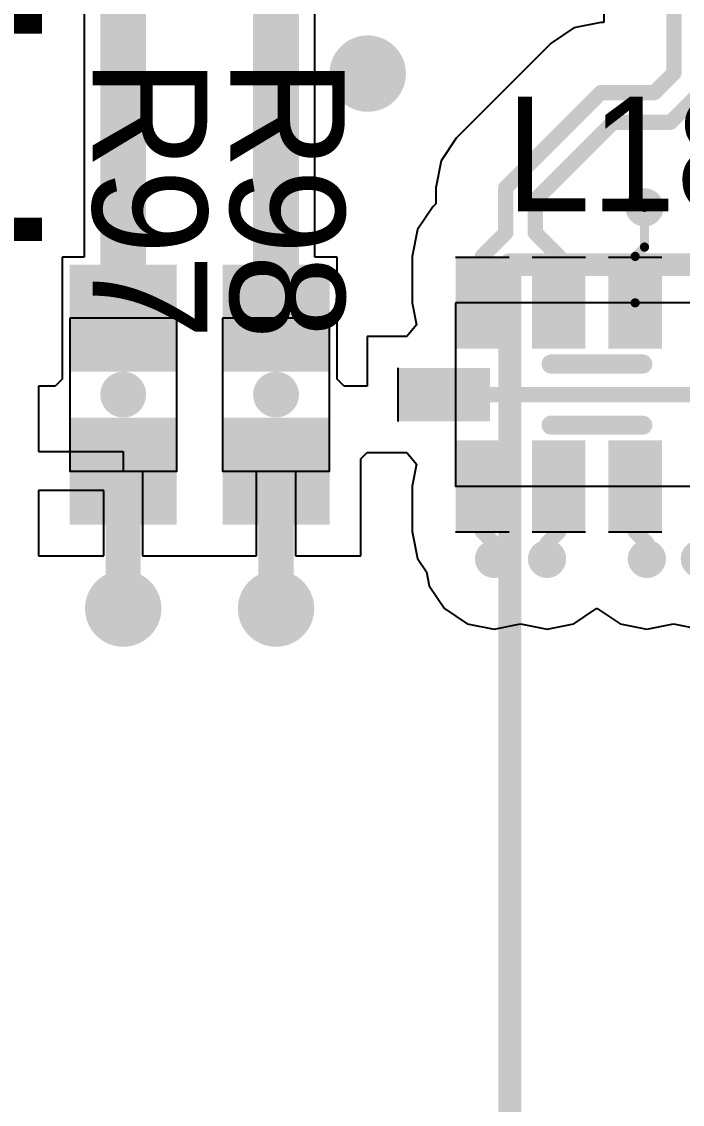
# Model space of a CAD drawing. Header units: millimetres. Extents: x 15 to 122, y 23 to 96.
# Drawn here: x 41.24 to 45.56, y 80.26 to 87.34 of the extents above; entities that cross this region are included whole.
import ezdxf

# ---------------------------------------------------------------- set-up
doc = ezdxf.new("R2010")
doc.units = ezdxf.units.MM
for name, color, linetype in [('BottomLayer', 5, 'Continuous'), ('BottomOverlay', 54, 'Continuous'), ('TopLayer', 1, 'Continuous'), ('TopOverlay', 2, 'Continuous'), ('TopPaste', 8, 'Continuous'), ('TopSolder', 216, 'Continuous'), ('Upper Modules', 80, 'Continuous')]:
    doc.layers.add(name, color=color, linetype=linetype)
doc.styles.get("Standard").update_dxf_attribs({"font": 'ARExthalf2.shx', "width": 0.1})

msp = doc.modelspace()

# ---------------------------------------------------------------- linework, layer by layer
at = {"layer": 'BottomLayer', "const_width": 0.25}
for points in [[(43.375, 87, 1), (43.625, 87, 1)], [(41.775, 83.5, 1), (42.025, 83.5, 1)], [(42.775, 83.5, 1), (43.025, 83.5, 1)]]:
    msp.add_lwpolyline(points, format="xyb", close=True, dxfattribs=at)
at = {"layer": 'BottomOverlay', "const_width": 0.15}
for points in [[(44.43, 57.55), (44.43, 85.75)], [(44.43, 85.75), (46.2, 85.75)]]:
    msp.add_lwpolyline(points, dxfattribs=at)
at = {"layer": 'BottomOverlay', "const_width": 0.075}
msp.add_lwpolyline([(44.3925, 85.75, 1), (44.4675, 85.75, 1)], format="xyb", close=True, dxfattribs=at)
msp.add_lwpolyline([(44.3925, 85.75, 1), (44.4675, 85.75, 1)], format="xyb", close=True, dxfattribs=at)
at = {"layer": 'TopLayer'}
for p, q in [((41.6451, 88), (41.6451, 85.8)), ((43.1549, 85.8), (43.1549, 87.8694)), ((45.0447, 87.7218), (45.0447, 87.3338)), ((44.8494, 87.2989), (44.7006, 87.1994)), ((45.025, 87.3338), (44.8494, 87.2989)), ((45.0447, 87.3338), (45.025, 87.3338)), ((44.7006, 87.1994), (44.0791, 86.5779)), ((44.0791, 86.5779), (43.9796, 86.4291)), ((43.9796, 86.4291), (43.9447, 86.2535)), ((43.9447, 86.2535), (43.9447, 86.1477)), ((43.9447, 86.1477), (43.9256, 86.1286)), ((43.9256, 86.1286), (43.8261, 85.9798)), ((43.8261, 85.9798), (43.7912, 85.8042)), ((41.6451, 85.8), (41.5, 85.8)), ((41.5, 85.8), (41.5, 85.0247)), ((43.3, 85.8), (43.1549, 85.8)), ((43.3, 85.0247), (43.3, 85.8)), ((43.7912, 85.8042), (43.7912, 85.5)), ((43.7912, 85.5), (43.8198, 85.3563)), ((43.8198, 85.3563), (43.7563, 85.279)), ((43.7563, 85.279), (43.496, 85.279)), ((43.496, 85.279), (43.496, 84.954)), ((41.5, 85.0247), (41.5, 85.0247)), ((41.5, 85.0247), (41.5, 85.0247)), ((41.5, 85.0247), (41.5, 85)), ((43.3, 85), (43.3, 85.0247)), ((43.3, 85.0247), (43.3, 85.0247)), ((43.3, 85.0247), (43.3, 85.0247)), ((41.454, 84.954), (41.346, 84.954)), ((41.346, 84.954), (41.346, 84.527)), ((41.5, 85), (41.454, 84.954)), ((43.346, 84.954), (43.3, 85)), ((43.4253, 84.954), (43.346, 84.954)), ((43.454, 84.954), (43.4253, 84.954)), ((43.4253, 84.954), (43.4253, 84.954)), ((43.4253, 84.954), (43.4253, 84.954)), ((43.496, 84.954), (43.454, 84.954)), ((43.496, 84.954), (43.496, 84.954)), ((41.346, 84.527), (41.9, 84.527)), ((41.9, 84.527), (41.9, 84.4)), ((43.454, 84.479), (43.496, 84.521)), ((43.496, 84.521), (43.5247, 84.521)), ((43.5247, 84.521), (43.5247, 84.521)), ((43.5247, 84.521), (43.5247, 84.521)), ((43.5247, 84.521), (43.7563, 84.521)), ((43.7563, 84.521), (43.8198, 84.4437)), ((43.454, 83.846), (43.454, 84.479)), ((43.8198, 84.4437), (43.7912, 84.3)), ((41.9, 84.4), (42.027, 84.4)), ((42.027, 84.4), (42.027, 83.846)), ((42.773, 83.846), (42.773, 84.4)), ((42.773, 84.4), (43.027, 84.4)), ((43.027, 84.4), (43.027, 83.846)), ((43.7912, 84.3), (43.7912, 84.0041)), ((41.773, 84.273), (41.346, 84.273)), ((41.346, 84.273), (41.346, 83.846)), ((41.773, 83.846), (41.773, 84.273)), ((43.7912, 84.0041), (43.8261, 83.8285)), ((41.346, 83.846), (41.773, 83.846)), ((42.027, 83.846), (42.773, 83.846)), ((43.027, 83.846), (43.454, 83.846)), ((43.8261, 83.8285), (43.8843, 83.7414)), ((43.8843, 83.7414), (43.9026, 83.6494)), ((43.9026, 83.6494), (44.0021, 83.5006)), ((44.0021, 83.5006), (44.1509, 83.4011)), ((44.8491, 83.4011), (44.9979, 83.5006)), ((44.9979, 83.5006), (45.0021, 83.5006)), ((45.0021, 83.5006), (45.1509, 83.4011)), ((44.1509, 83.4011), (44.3265, 83.3662)), ((44.3265, 83.3662), (44.5, 83.4007)), ((44.5, 83.4007), (44.6735, 83.3662)), ((44.6735, 83.3662), (44.8491, 83.4011)), ((45.1509, 83.4011), (45.3265, 83.3662)), ((45.3265, 83.3662), (45.5, 83.4007)), ((45.5, 83.4007), (45.6735, 83.3662))]:
    msp.add_line(p, q, dxfattribs=at)
for points, const_width in [([(41.9, 85.4), (41.9, 88)], 0.3), ([(42.9, 85.4), (42.9, 87.975)], 0.3), ([(45.5035, 87.0035), (45.5035, 87.8965)], 0.1), ([(45.375, 86.875), (45.5035, 87.0035)], 0.1), ([(44.4035, 86.2535), (45.025, 86.875)], 0.1), ([(45.025, 86.875), (45.375, 86.875)], 0.1), ([(45.482, 86.682), (45.6965, 86.8965)], 0.1), ([(44.5965, 86.1736), (45.1049, 86.682)], 0.1), ([(45.1049, 86.682), (45.482, 86.682)], 0.1), ([(44.4035, 85.9577), (44.4035, 86.2535)], 0.1), ([(44.5965, 85.9577), (44.5965, 86.1736)], 0.1), ([(45.311, 85.8652), (45.311, 86.125)], 0.06), ([(44.25, 85.8042), (44.4035, 85.9577)], 0.1), ([(44.5965, 85.9577), (44.75, 85.8042)], 0.1), ([(44.25, 85.5), (44.25, 85.8042)], 0.1), ([(44.75, 85.5), (44.75, 85.8042)], 0.1), ([(45.25, 85.8042), (45.311, 85.8652)], 0.06), ([(45.25, 85.5), (45.25, 85.8042)], 0.06), ([(41.9, 85.3), (41.9, 85.4)], 0.3), ([(42.9, 85.3), (42.9, 85.4)], 0.3), ([(44, 84.9), (46, 84.9)], 0.1), ([(41.9, 83.5), (41.9, 84.3)], 0.23), ([(42.9, 83.5), (42.9, 84.3)], 0.23), ([(44.25, 84.0041), (44.25, 84.3)], 0.1), ([(44.75, 84.0041), (44.75, 84.3)], 0.1), ([(45.25, 84.0041), (45.25, 84.3)], 0.1), ([(44.25, 84.0041), (44.3265, 83.9276)], 0.1), ([(44.6735, 83.9276), (44.75, 84.0041)], 0.1), ([(45.25, 84.0041), (45.3265, 83.9276)], 0.1), ([(44.3265, 83.825), (44.3265, 83.9276)], 0.1), ([(44.6735, 83.825), (44.6735, 83.9276)], 0.1), ([(45.3265, 83.825), (45.3265, 83.9276)], 0.1)]:
    msp.add_lwpolyline(points, dxfattribs=dict(at, const_width=const_width))
for points, const_width in [([(43.375, 87, 1), (43.625, 87, 1)], 0.25), ([(45.4785, 87.0035, 1), (45.5285, 87.0035, 1)], 0.05), ([(45.4785, 87.0035, 1), (45.5285, 87.0035, 1)], 0.05), ([(45, 86.875, 1), (45.05, 86.875, 1)], 0.05), ([(45, 86.875, 1), (45.05, 86.875, 1)], 0.05), ([(45.35, 86.875, 1), (45.4, 86.875, 1)], 0.05), ([(45.35, 86.875, 1), (45.4, 86.875, 1)], 0.05), ([(45.0799, 86.682, 1), (45.1299, 86.682, 1)], 0.05), ([(45.0799, 86.682, 1), (45.1299, 86.682, 1)], 0.05), ([(45.457, 86.682, 1), (45.507, 86.682, 1)], 0.05), ([(45.457, 86.682, 1), (45.507, 86.682, 1)], 0.05), ([(44.3785, 86.2535, 1), (44.4285, 86.2535, 1)], 0.05), ([(44.3785, 86.2535, 1), (44.4285, 86.2535, 1)], 0.05), ([(44.5715, 86.1736, 1), (44.6215, 86.1736, 1)], 0.05), ([(44.5715, 86.1736, 1), (44.6215, 86.1736, 1)], 0.05), ([(45.2485, 86.125, 1), (45.3735, 86.125, 1)], 0.125), ([(45.296, 86.125, 1), (45.326, 86.125, 1)], 0.03), ([(44.3785, 85.9577, 1), (44.4285, 85.9577, 1)], 0.05), ([(44.3785, 85.9577, 1), (44.4285, 85.9577, 1)], 0.05), ([(44.5715, 85.9577, 1), (44.6215, 85.9577, 1)], 0.05), ([(44.5715, 85.9577, 1), (44.6215, 85.9577, 1)], 0.05), ([(44.225, 85.8042, 1), (44.275, 85.8042, 1)], 0.05), ([(44.225, 85.8042, 1), (44.275, 85.8042, 1)], 0.05), ([(44.725, 85.8042, 1), (44.775, 85.8042, 1)], 0.05), ([(44.725, 85.8042, 1), (44.775, 85.8042, 1)], 0.05), ([(45.296, 85.8652, 1), (45.326, 85.8652, 1)], 0.03), ([(45.296, 85.8652, 1), (45.326, 85.8652, 1)], 0.03), ([(45.235, 85.8042, 1), (45.265, 85.8042, 1)], 0.03), ([(45.235, 85.8042, 1), (45.265, 85.8042, 1)], 0.03), ([(41.825, 85.4, 1), (41.975, 85.4, 1)], 0.15), ([(41.825, 85.4, 1), (41.975, 85.4, 1)], 0.15), ([(42.825, 85.4, 1), (42.975, 85.4, 1)], 0.15), ([(42.825, 85.4, 1), (42.975, 85.4, 1)], 0.15), ([(44.225, 85.5, 1), (44.275, 85.5, 1)], 0.05), ([(44.725, 85.5, 1), (44.775, 85.5, 1)], 0.05), ([(45.235, 85.5, 1), (45.265, 85.5, 1)], 0.03), ([(41.825, 85.3, 1), (41.975, 85.3, 1)], 0.15), ([(42.825, 85.3, 1), (42.975, 85.3, 1)], 0.15), ([(43.7875, 84.9, 1), (43.9125, 84.9, 1)], 0.125), ([(43.975, 84.9, 1), (44.025, 84.9, 1)], 0.05), ([(41.8425, 84.3, 1), (41.9575, 84.3, 1)], 0.115), ([(42.8425, 84.3, 1), (42.9575, 84.3, 1)], 0.115), ([(44.225, 84.3, 1), (44.275, 84.3, 1)], 0.05), ([(44.725, 84.3, 1), (44.775, 84.3, 1)], 0.05), ([(45.225, 84.3, 1), (45.275, 84.3, 1)], 0.05), ([(44.225, 84.0041, 1), (44.275, 84.0041, 1)], 0.05), ([(44.225, 84.0041, 1), (44.275, 84.0041, 1)], 0.05), ([(44.725, 84.0041, 1), (44.775, 84.0041, 1)], 0.05), ([(44.725, 84.0041, 1), (44.775, 84.0041, 1)], 0.05), ([(45.225, 84.0041, 1), (45.275, 84.0041, 1)], 0.05), ([(45.225, 84.0041, 1), (45.275, 84.0041, 1)], 0.05), ([(44.264, 83.825, 1), (44.389, 83.825, 1)], 0.125), ([(44.3015, 83.9276, 1), (44.3515, 83.9276, 1)], 0.05), ([(44.3015, 83.9276, 1), (44.3515, 83.9276, 1)], 0.05), ([(44.611, 83.825, 1), (44.736, 83.825, 1)], 0.125), ([(44.6485, 83.9276, 1), (44.6985, 83.9276, 1)], 0.05), ([(44.6485, 83.9276, 1), (44.6985, 83.9276, 1)], 0.05), ([(45.264, 83.825, 1), (45.389, 83.825, 1)], 0.125), ([(45.3015, 83.9276, 1), (45.3515, 83.9276, 1)], 0.05), ([(45.3015, 83.9276, 1), (45.3515, 83.9276, 1)], 0.05), ([(45.611, 83.825, 1), (45.736, 83.825, 1)], 0.125), ([(44.3015, 83.825, 1), (44.3515, 83.825, 1)], 0.05), ([(44.6485, 83.825, 1), (44.6985, 83.825, 1)], 0.05), ([(45.3015, 83.825, 1), (45.3515, 83.825, 1)], 0.05), ([(41.775, 83.5, 1), (42.025, 83.5, 1)], 0.25), ([(42.775, 83.5, 1), (43.025, 83.5, 1)], 0.25), ([(41.8425, 83.5, 1), (41.9575, 83.5, 1)], 0.115), ([(42.8425, 83.5, 1), (42.9575, 83.5, 1)], 0.115)]:
    msp.add_lwpolyline(points, format="xyb", close=True, dxfattribs=dict(at, const_width=const_width))
for points in [[(44.375, 85.25), (44.375, 85.75), (44.125, 85.25), (44.125, 85.75)], [(44.875, 85.25), (44.875, 85.75), (44.625, 85.25), (44.625, 85.75)], [(45.375, 85.25), (45.375, 85.75), (45.125, 85.25), (45.125, 85.75)], [(41.6, 85.1), (42.2, 85.1), (41.6, 85.7), (42.2, 85.7)], [(42.6, 85.1), (43.2, 85.1), (42.6, 85.7), (43.2, 85.7)], [(44.25, 85.025), (43.75, 85.025), (44.25, 84.775), (43.75, 84.775)], [(41.6, 84.1), (42.2, 84.1), (41.6, 84.7), (42.2, 84.7)], [(42.6, 84.1), (43.2, 84.1), (42.6, 84.7), (43.2, 84.7)], [(44.375, 84.05), (44.375, 84.55), (44.125, 84.05), (44.125, 84.55)], [(44.875, 84.05), (44.875, 84.55), (44.625, 84.05), (44.625, 84.55)], [(45.375, 84.05), (45.375, 84.55), (45.125, 84.05), (45.125, 84.55)]]:
    msp.add_solid(points, dxfattribs=at)
at = {"layer": 'TopOverlay', "const_width": 0.125}
for points in [[(44.7, 85.1), (45.3, 85.1)], [(44.7, 84.7), (45.3, 84.7)]]:
    msp.add_lwpolyline(points, dxfattribs=at)
at = {"layer": 'TopOverlay'}
for points, const_width in [([(44.6687, 85.1, 1), (44.7312, 85.1, 1)], 0.0625), ([(45.2687, 85.1, 1), (45.3312, 85.1, 1)], 0.0625), ([(41.95, 84.9, 1), (41.85, 84.9, 1)], 0.2), ([(42.95, 84.9, 1), (42.85, 84.9, 1)], 0.2), ([(41.8, 84.9, 1), (41.9, 84.9, 1)], 0.1), ([(41.9, 84.9, 1), (42, 84.9, 1)], 0.1), ([(42.8, 84.9, 1), (42.9, 84.9, 1)], 0.1), ([(42.9, 84.9, 1), (43, 84.9, 1)], 0.1), ([(44.6687, 84.7, 1), (44.7312, 84.7, 1)], 0.0625), ([(45.2687, 84.7, 1), (45.3312, 84.7, 1)], 0.0625)]:
    msp.add_lwpolyline(points, format="xyb", close=True, dxfattribs=dict(at, const_width=const_width))
at = {"layer": 'TopPaste'}
for points in [[(44.375, 85.25), (44.375, 85.75), (44.125, 85.25), (44.125, 85.75)], [(44.375, 85.25), (44.375, 85.75), (44.125, 85.25), (44.125, 85.75)], [(44.875, 85.25), (44.875, 85.75), (44.625, 85.25), (44.625, 85.75)], [(44.875, 85.25), (44.875, 85.75), (44.625, 85.25), (44.625, 85.75)], [(45.375, 85.25), (45.375, 85.75), (45.125, 85.25), (45.125, 85.75)], [(45.375, 85.25), (45.375, 85.75), (45.125, 85.25), (45.125, 85.75)], [(41.6, 85.1), (42.2, 85.1), (41.6, 85.7), (42.2, 85.7)], [(41.6, 85.1), (42.2, 85.1), (41.6, 85.7), (42.2, 85.7)], [(42.6, 85.1), (43.2, 85.1), (42.6, 85.7), (43.2, 85.7)], [(42.6, 85.1), (43.2, 85.1), (42.6, 85.7), (43.2, 85.7)], [(44.25, 85.025), (43.75, 85.025), (44.25, 84.775), (43.75, 84.775)], [(44.25, 85.025), (43.75, 85.025), (44.25, 84.775), (43.75, 84.775)], [(41.6, 84.1), (42.2, 84.1), (41.6, 84.7), (42.2, 84.7)], [(41.6, 84.1), (42.2, 84.1), (41.6, 84.7), (42.2, 84.7)], [(42.6, 84.1), (43.2, 84.1), (42.6, 84.7), (43.2, 84.7)], [(42.6, 84.1), (43.2, 84.1), (42.6, 84.7), (43.2, 84.7)], [(44.375, 84.05), (44.375, 84.55), (44.125, 84.05), (44.125, 84.55)], [(44.375, 84.05), (44.375, 84.55), (44.125, 84.05), (44.125, 84.55)], [(44.875, 84.05), (44.875, 84.55), (44.625, 84.05), (44.625, 84.55)], [(44.875, 84.05), (44.875, 84.55), (44.625, 84.05), (44.625, 84.55)], [(45.375, 84.05), (45.375, 84.55), (45.125, 84.05), (45.125, 84.55)], [(45.375, 84.05), (45.375, 84.55), (45.125, 84.05), (45.125, 84.55)]]:
    msp.add_solid(points, dxfattribs=at)
at = {"layer": 'TopSolder'}
for points in [[(44.425, 85.2), (44.425, 85.8), (44.075, 85.2), (44.075, 85.8)], [(44.425, 85.2), (44.425, 85.8), (44.075, 85.2), (44.075, 85.8)], [(44.925, 85.2), (44.925, 85.8), (44.575, 85.2), (44.575, 85.8)], [(44.925, 85.2), (44.925, 85.8), (44.575, 85.2), (44.575, 85.8)], [(45.425, 85.2), (45.425, 85.8), (45.075, 85.2), (45.075, 85.8)], [(45.425, 85.2), (45.425, 85.8), (45.075, 85.2), (45.075, 85.8)], [(41.55, 85.05), (42.25, 85.05), (41.55, 85.75), (42.25, 85.75)], [(41.55, 85.05), (42.25, 85.05), (41.55, 85.75), (42.25, 85.75)], [(42.55, 85.05), (43.25, 85.05), (42.55, 85.75), (43.25, 85.75)], [(42.55, 85.05), (43.25, 85.05), (42.55, 85.75), (43.25, 85.75)], [(44.3, 85.075), (43.7, 85.075), (44.3, 84.725), (43.7, 84.725)], [(44.3, 85.075), (43.7, 85.075), (44.3, 84.725), (43.7, 84.725)], [(41.55, 84.05), (42.25, 84.05), (41.55, 84.75), (42.25, 84.75)], [(41.55, 84.05), (42.25, 84.05), (41.55, 84.75), (42.25, 84.75)], [(42.55, 84.05), (43.25, 84.05), (42.55, 84.75), (43.25, 84.75)], [(42.55, 84.05), (43.25, 84.05), (42.55, 84.75), (43.25, 84.75)], [(44.425, 84), (44.425, 84.6), (44.075, 84), (44.075, 84.6)], [(44.425, 84), (44.425, 84.6), (44.075, 84), (44.075, 84.6)], [(44.925, 84), (44.925, 84.6), (44.575, 84), (44.575, 84.6)], [(44.925, 84), (44.925, 84.6), (44.575, 84), (44.575, 84.6)], [(45.425, 84), (45.425, 84.6), (45.075, 84), (45.075, 84.6)], [(45.425, 84), (45.425, 84.6), (45.075, 84), (45.075, 84.6)]]:
    msp.add_solid(points, dxfattribs=at)
at = {"layer": 'Upper Modules'}
for p, q in [((44.075, 85.8), (44.425, 85.8)), ((44.575, 85.8), (44.925, 85.8)), ((45.075, 85.8), (45.425, 85.8)), ((43.7, 84.725), (43.7, 85.075)), ((44.425, 84), (44.075, 84)), ((44.925, 84), (44.575, 84)), ((45.425, 84), (45.075, 84))]:
    msp.add_line(p, q, dxfattribs=at)
for points in [[(44.075, 85.5), (44.075, 84.3), (45.925, 84.3), (45.925, 85.5)], [(41.55, 85.4), (41.55, 84.4), (42.25, 84.4), (42.25, 85.4)], [(42.55, 85.4), (42.55, 84.4), (43.25, 84.4), (43.25, 85.4)]]:
    msp.add_lwpolyline(points, close=True, dxfattribs=at)

# ---------------------------------------------------------------- texts
at = {"layer": 'TopOverlay'}
for s, height, rotation, p in [('Headphone', 1.3, 270, (40, 91.3)), ('R97', 0.75, 270, (41.7, 87.1)), ('R98', 0.75, 270, (42.6, 87.1)), ('L18', 0.75, 360, (44.4, 86.1))]:
    msp.add_text(s, height=height, rotation=rotation, dxfattribs=at).set_placement(p)

doc.saveas('drawing.dxf')
